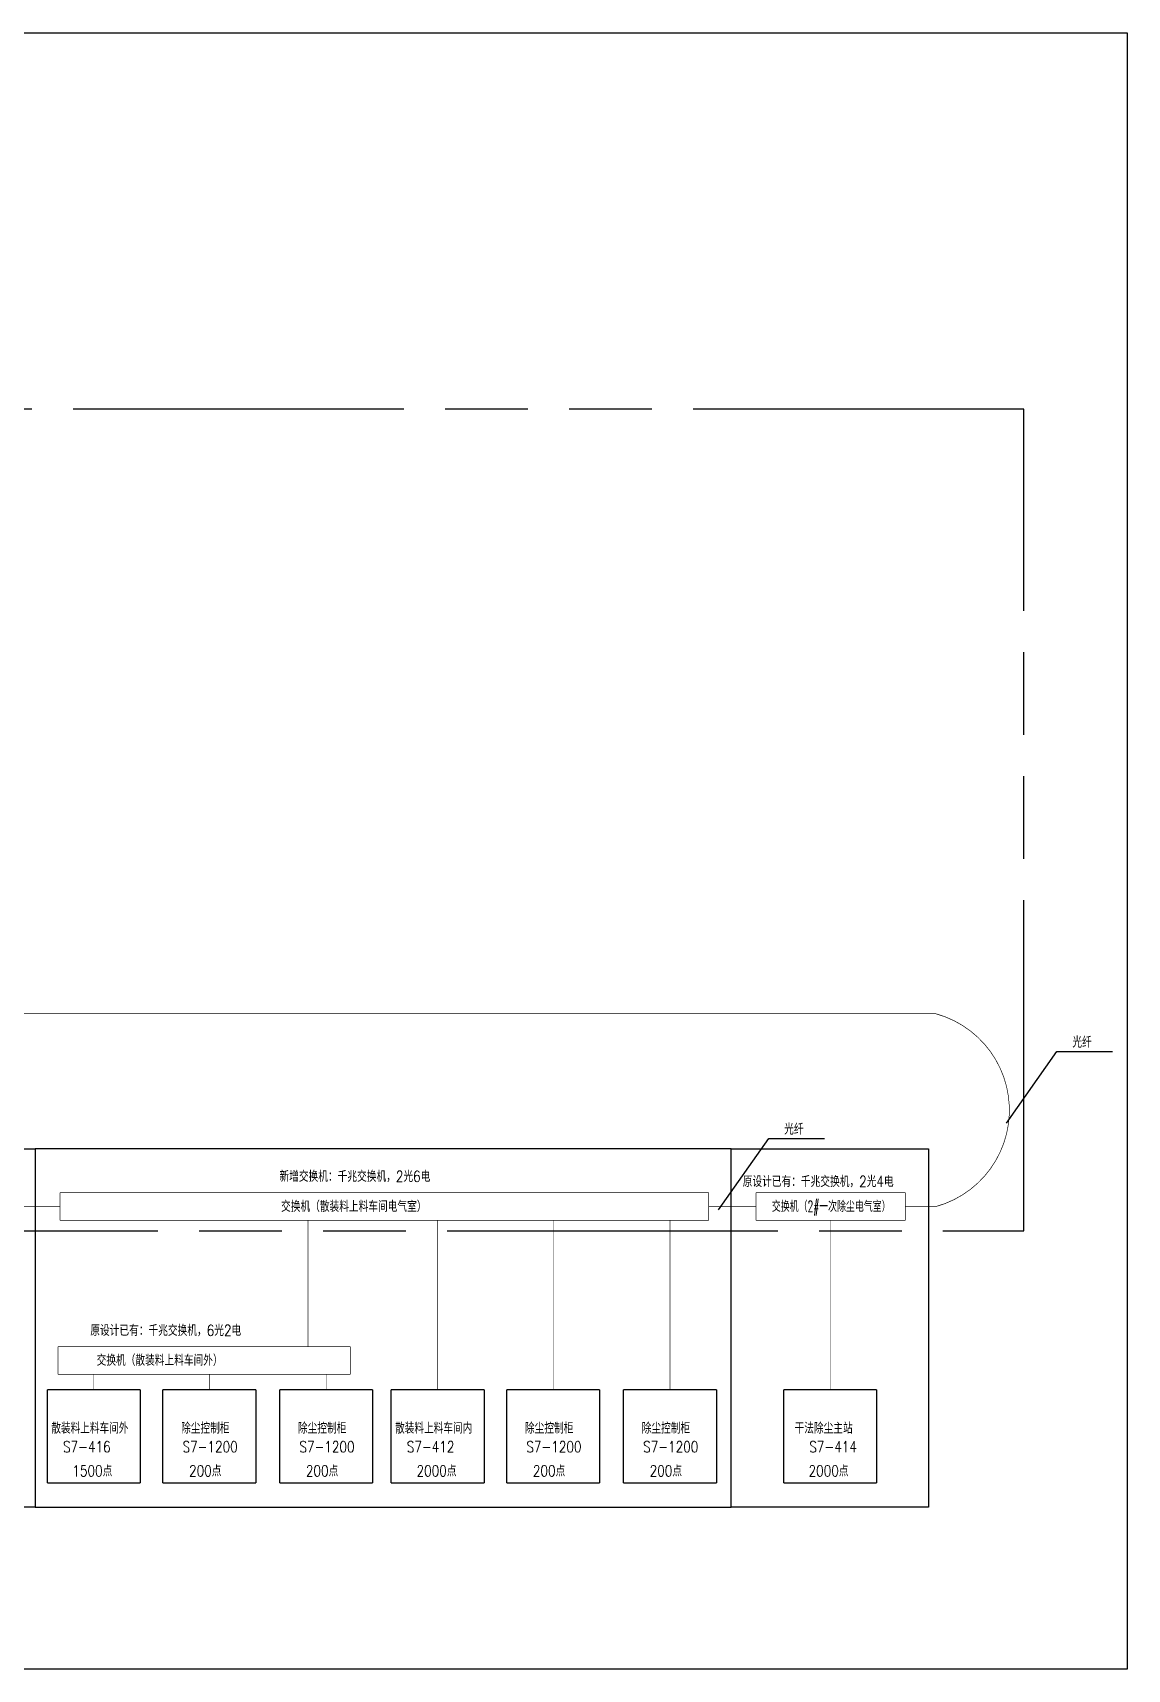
# Model space of a CAD drawing. Extents: x 3579 to 5426, y 430 to 1024.
# Drawn here: x 5029 to 5426, y 430 to 1024 of the extents above; entities that cross this region are included whole.
import ezdxf

# ---------------------------------------------------------------- set-up
doc = ezdxf.new("R2010")
doc.units = 0
doc.linetypes.add('AM_ISO09W050', pattern=[22.5, 12, -1.5, 3, -1.5, 3, -1.5])
doc.linetypes.add('CENTER', pattern=[50.8, 31.75, -6.35, 6.35, -6.35])
doc.layers.get('0').update_dxf_attribs({"linetype": 'CONTINUOUS'})
for name, color, linetype in [('at_Entity', 7, 'CONTINUOUS'), ('at_Rect', 7, 'CONTINUOUS'), ('TKB', 7, 'CONTINUOUS')]:
    doc.layers.add(name, color=color, linetype=linetype)
doc.styles.add('HZB', font='txtB', dxfattribs={"width": 0.8, "bigfont": 'HzTxtB'})

msp = doc.modelspace()

# ---------------------------------------------------------------- linework, layer by layer
at = {"color": 2, "const_width": 0.24}
msp.add_lwpolyline([(5356.42, 597.87, 0.761573), (5356.45, 667.83)], format="xyb", dxfattribs=at)
at = {"const_width": 0.24}
for points in [[(5038.51, 602.9), (5273.97, 602.9)], [(5038.51, 592.84), (5038.51, 602.9)], [(5273.97, 602.9), (5273.97, 592.84)], [(5291.06, 602.9), (5345.32, 602.9)], [(5291.06, 592.84), (5291.06, 602.9)], [(5345.32, 602.9), (5345.32, 592.84)], [(5273.97, 592.84), (5038.51, 592.84)], [(5345.32, 592.84), (5291.06, 592.84)], [(5037.73, 547.05), (5143.86, 547.05)], [(5037.73, 536.99), (5037.73, 547.05)], [(5143.86, 547.05), (5143.86, 536.99)], [(5143.86, 536.99), (5037.73, 536.99)]]:
    msp.add_lwpolyline(points, dxfattribs=at)
at = {"color": 2, "const_width": 0.24}
for points in [[(4891.73, 597.87), (5038.51, 597.87)], [(5291.06, 597.87), (5273.97, 597.87)], [(5345.32, 597.87), (5356.42, 597.87)]]:
    msp.add_lwpolyline(points, dxfattribs=at)
at = {"color": 106, "linetype": 'CENTER', "ltscale": 0.2, "const_width": 0.18}
for points in [[(5128.48, 547.05), (5128.48, 592.84)], [(5175.57, 531.34), (5175.57, 592.84)], [(5217.47, 531.34), (5217.47, 592.84)], [(5259.87, 531.34), (5259.87, 592.84)], [(5318.01, 531.34), (5318.01, 592.84)], [(5050.8, 531.34), (5050.8, 536.99)], [(5092.7, 531.34), (5092.7, 536.99)], [(5135.1, 531.34), (5135.1, 536.99)]]:
    msp.add_lwpolyline(points, dxfattribs=at)
at = {"layer": 'at_Entity', "color": 2, "lineweight": 106, "const_width": 0.24}
msp.add_lwpolyline([(4839.17, 667.83), (5356.45, 667.83)], dxfattribs=at)
at = {"layer": 'at_Entity', "color": 7}
for points in [[(5067.65, 531.34), (5067.65, 497.65)], [(5109.55, 531.34), (5109.55, 497.64)], [(5151.95, 531.34), (5151.95, 497.64)], [(5192.42, 531.34), (5192.42, 497.65)], [(5234.32, 531.34), (5234.32, 497.65)], [(5276.72, 531.34), (5276.72, 497.64)]]:
    msp.add_lwpolyline(points, dxfattribs=at)
at = {"layer": 'at_Rect', "color": 7}
for p, q in [((5033.95, 497.65), (5033.95, 531.34)), ((5067.65, 531.34), (5033.95, 531.34)), ((5067.65, 531.34), (5067.65, 497.65)), ((5075.85, 497.64), (5075.85, 531.34)), ((5109.55, 531.34), (5075.85, 531.34)), ((5109.55, 531.34), (5109.55, 497.64)), ((5118.25, 497.64), (5118.25, 531.34)), ((5151.95, 531.34), (5118.25, 531.34)), ((5151.95, 531.34), (5151.95, 497.64)), ((5158.72, 497.65), (5158.72, 531.34)), ((5192.42, 531.34), (5158.72, 531.34)), ((5192.42, 531.34), (5192.42, 497.65)), ((5200.62, 497.65), (5200.62, 531.34)), ((5234.32, 531.34), (5200.62, 531.34)), ((5234.32, 531.34), (5234.32, 497.65)), ((5243.02, 497.64), (5243.02, 531.34)), ((5276.72, 531.34), (5243.02, 531.34)), ((5276.72, 531.34), (5276.72, 497.64)), ((5301.17, 497.65), (5301.17, 531.34)), ((5334.86, 531.34), (5301.17, 531.34)), ((5334.86, 531.34), (5334.86, 497.65)), ((5033.95, 497.65), (5067.65, 497.65)), ((5075.85, 497.64), (5109.55, 497.64)), ((5118.25, 497.64), (5151.95, 497.64)), ((5158.72, 497.65), (5192.42, 497.65)), ((5200.62, 497.65), (5234.32, 497.65)), ((5243.02, 497.64), (5276.72, 497.64)), ((5301.17, 497.65), (5334.86, 497.65))]:
    msp.add_line(p, q, dxfattribs=at)
msp.add_lwpolyline([(5334.86, 531.34), (5334.86, 497.65)], dxfattribs=at)
at = {"layer": 'TKB', "color": 2}
for p, q in [((5382.04, 628.18), (5400.33, 654.13)), ((5400.33, 654.13), (5420.53, 654.13)), ((5277.46, 596.64), (5295.74, 622.59)), ((5295.74, 622.59), (5315.95, 622.59))]:
    msp.add_line(p, q, dxfattribs=at)
at = {"layer": 'TKB', "color": 0}
for points in [[(3578.87, 1023.92), (5425.86, 1023.92), (5425.86, 429.92), (3578.87, 429.92)], [(5029.52, 488.77), (4535.12, 488.77), (4535.12, 618.8), (5029.52, 618.8)], [(5029.52, 488.77), (5282.09, 488.77), (5282.09, 618.78), (5029.52, 618.78)], [(5282.09, 618.8), (5353.68, 618.8), (5353.68, 488.77), (5282.09, 488.77)]]:
    msp.add_lwpolyline(points, close=True, dxfattribs=at)
at = {"layer": 'TKB', "color": 0, "linetype": 'AM_ISO09W050', "ltscale": 10}
msp.add_lwpolyline([(3603.98, 589.06), (5388.32, 589.06), (5388.32, 887.26), (3603.98, 887.26)], close=True, dxfattribs=at)

# ---------------------------------------------------------------- texts
at = {"color": 2, "style": 'HZB', "width": 0.8}
for p in [(5405.92, 655.54), (5301.34, 624)]:
    msp.add_text('光纤', height=4, dxfattribs=at).set_placement(p)
at = {"color": 1, "style": 'HZB', "width": 0.8}
msp.add_text('新增交换机：千兆交换机，2光6电', height=4, dxfattribs=at).set_placement((5118.15, 606.83))
at = {"color": 4, "style": 'HZB'}
for s, width, p in [('原设计已有：千兆交换机，2光4电', 0.8, (5286.3, 604.97)), ('交换机（散装料上料车间电气室）', 0.8, (5118.73, 595.92)), ('交换机（2#一次除尘电气室）', 0.6, (5296.86, 595.93)), ('原设计已有：千兆交换机，6光2电', 0.8, (5049.5, 550.92)), ('交换机（散装料上料车间外）', 0.8, (5051.78, 540.08)), ('散装料上料车间外', 0.7, (5035.35, 515.45)), ('除尘控制柜', 0.8, (5082.44, 515.44)), ('除尘控制柜', 0.8, (5124.84, 515.44)), ('散装料上料车间内', 0.7, (5160.13, 515.45)), ('除尘控制柜', 0.8, (5207.22, 515.44)), ('除尘控制柜', 0.8, (5249.62, 515.44)), ('干法除尘主站', 0.8, (5305.08, 515.44)), ('S7-416', 0.8, (5039.59, 508.68)), ('S7-1200', 0.8, (5082.98, 508.68)), ('S7-1200', 0.8, (5125.38, 508.68)), ('S7-412', 0.8, (5164.37, 508.68)), ('S7-1200', 0.8, (5207.75, 508.68)), ('S7-1200', 0.8, (5250.15, 508.68)), ('S7-414', 0.8, (5310.45, 508.68))]:
    msp.add_text(s, height=4, dxfattribs=dict(at, width=width)).set_placement(p)
at = {"color": 6, "style": 'HZB', "width": 0.8}
for s, p in [('S7-414', (5310.45, 508.68)), ('1500点', (5042.99, 499.93)), ('200点', (5085.34, 499.93)), ('200点', (5127.74, 499.93)), ('2000点', (5167.91, 499.93)), ('200点', (5210.12, 499.93)), ('200点', (5252.52, 499.93)), ('2000点', (5310.2, 499.93))]:
    msp.add_text(s, height=4, dxfattribs=at).set_placement(p)

doc.saveas('drawing.dxf')
